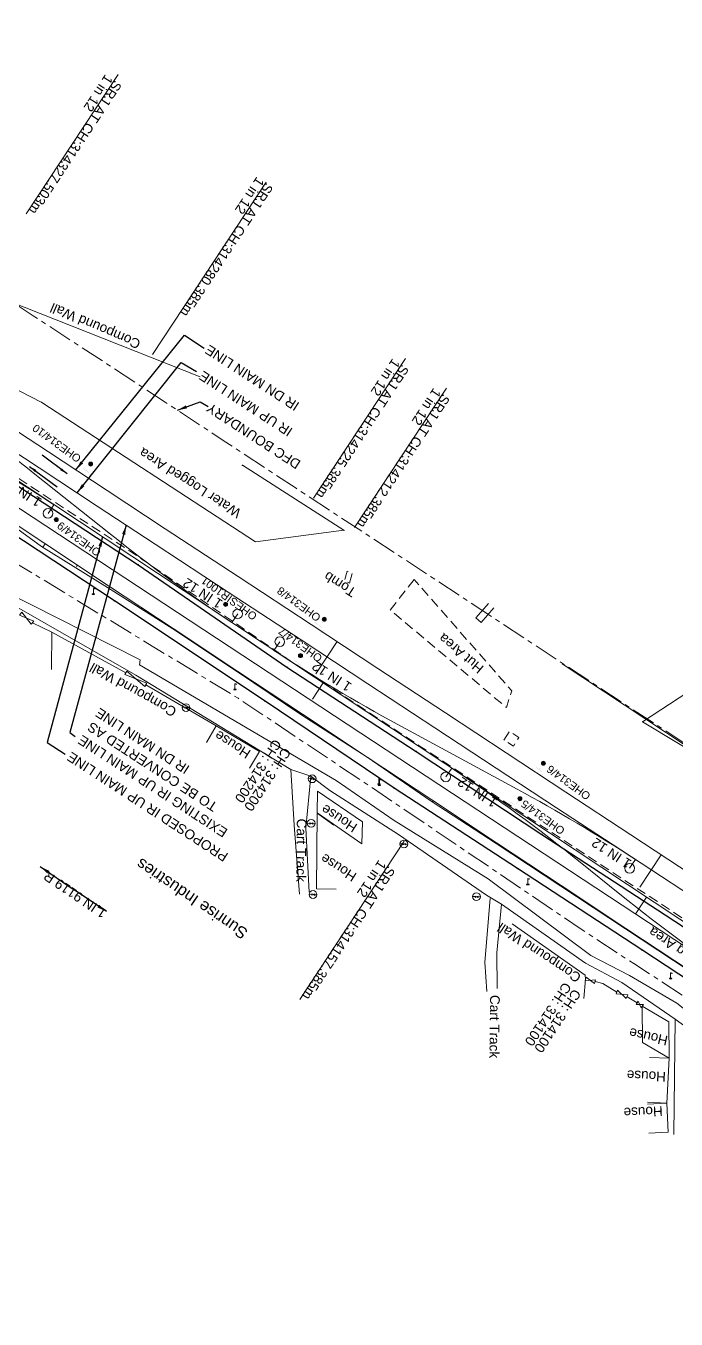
# Model space of a CAD drawing. Header units: metres. Extents: x 628572 to 650094, y 3375792 to 3391117.
# Drawn here: x 633263.8 to 633431.5, y 3388011.8 to 3388345.2 of the extents above; entities that cross this region are included whole.
import ezdxf
from ezdxf.enums import TextEntityAlignment as Align

# ---------------------------------------------------------------- set-up
doc = ezdxf.new("R2010")
doc.units = ezdxf.units.M
doc.header["$MEASUREMENT"] = 0
doc.linetypes.add('CENTER', pattern=[2, 1.25, -0.25, 0.25, -0.25])
doc.linetypes.add('DASHED', pattern=[0.75, 0.5, -0.25])
for name, color, linetype, lineweight in [('Cart Track', 34, 'Continuous', 0), ('Compound Wall', 251, 'Continuous', 0), ('DFCC BOUNDARY', 6, 'CENTER', 0), ('Electric Pole', 251, 'Continuous', 0), ('Existing Chainage', 7, 'Continuous', 0), ('Existing IR Track', 143, 'Continuous', 0), ('Existing Railway Boundary', 7, 'CENTER', 0), ('flow direction', 7, 'Continuous', 0), ('Gate', 251, 'Continuous', 0), ('Hut', 251, 'Continuous', 0), ('Lamp_Post', 7, 'Continuous', 0), ('OHE MAST', 8, 'Continuous', 0), ('Parking Area', 251, 'Continuous', 30), ('PROPOSED DFCC TOE LINE', 239, 'Continuous', 0), ('PROPOSED DFCC TOE SLOPES', 239, 'Continuous', 0), ('PROPOSED FORMATION LINE - PLAN', 187, 'Continuous', 0), ('Residential Building Pucca', 251, 'Continuous', 0), ('Residential Building Semipucca', 251, 'Continuous', 0), ('Subroad Edge', 34, 'Continuous', 0), ('Text', 251, 'Continuous', 0), ('Trolley Stand', 251, 'Continuous', 0), ('Water Logged Area', 5, 'Continuous', 0)]:
    doc.layers.add(name, color=color, linetype=linetype, lineweight=lineweight)
for name, color, linetype in [('Cut & Conn', 190, 'Continuous'), ('cut conn grades up', 192, 'Continuous'), ('IR PROPOSALS', 190, 'Continuous')]:
    doc.layers.add(name, color=color, linetype=linetype)
doc.styles.get("Standard").update_dxf_attribs({"font": 'arial.ttf'})
doc.styles.add('Style-Arial', font='arial.ttf')
doc.styles.add('Text', font='arial.ttf', dxfattribs={"height": 2})
doc.dimstyles.new('ISO-25', dxfattribs={"dimtxt": 2.5, "dimasz": 2.5, "dimexe": 1.25, "dimexo": 0.625, "dimtad": 1, "dimtxsty": 'Standard', "dimcen": 2.5, "dimadec": 0, "dimazin": 0, "dimtfac": 1, "dimtmove": 0, "dimatfit": 3, "dimfxl": 1, "dimarcsym": 0})
doc.dimstyles.get("Standard").update_dxf_attribs({"dimtxt": 2.5, "dimasz": 2.5, "dimexe": 0.18, "dimexo": 0.0625, "dimgap": 0.09, "dimtad": 0, "dimtih": 1, "dimtoh": 1, "dimdec": 3, "dimzin": 0, "dimdsep": 46, "dimtxsty": 'Standard', "dimcen": 0.09, "dimadec": 0, "dimazin": 0, "dimtfac": 1, "dimtdec": 3, "dimtofl": 0, "dimtmove": 0, "dimatfit": 3, "dimfxl": 1, "dimtolj": 1, "dimtzin": 0, "dimarcsym": 0})

# ---------------------------------------------------------------- blocks, each defined once
blk = doc.blocks.new('GT')
at = {"layer": 'Gate'}
for p, q in [((-0.5, -0.5), (-0.5, 0.5)), ((-0.5, 0.5), (0.5, -0.5)), ((0.5, 0.5), (0.5, -0.5))]:
    blk.add_line(p, q, dxfattribs=at)
at = {"layer": 'Gate', "flags": 128}
blk.add_lwpolyline([(0.5, 0.5), (-0.5, -0.5)], dxfattribs=at)
blk = doc.blocks.new('EP')
blk.add_hatch(color=8).paths.add_polyline_path([(0.31, -0.24), (0.31, 0), (-0.31, -0.19), (-0.31, 0.07), (-0.93, -0.01), (-0.21, 0.16), (-0.21, -0.05), (0.43, 0.15), (0.41, -0.1), (0.94, -0.01)])
at = {"color": 8}
for p, q in [((-0.93, -0.01), (-0.21, 0.16)), ((-0.31, 0.07), (-0.93, -0.01)), ((-0.31, -0.19), (-0.31, 0.07)), ((0.31, 0), (-0.31, -0.19)), ((-0.21, 0.16), (-0.21, -0.05)), ((-0.21, -0.05), (0.43, 0.15)), ((0.31, -0.24), (0.31, 0)), ((0.43, 0.15), (0.41, -0.1)), ((0.94, -0.01), (0.31, -0.24)), ((0.41, -0.1), (0.94, -0.01))]:
    blk.add_line(p, q, dxfattribs=at)
blk.add_circle((0, 0), 1, dxfattribs=at)
blk = doc.blocks.new('LP')
at = {"flags": 128}
for points in [[(0, 0), (0, 1.5)], [(0.25, 1.35), (0.44, 1.35)]]:
    blk.add_lwpolyline(points, dxfattribs=at)
for centre, radius, start, end in [((0.07, 0.99), 0.519, 57.6425, 97.3165), ((0.34, 1.33), 0.094, 11.7012, 168.0476)]:
    blk.add_arc(centre, radius, start, end)
at = {"extrusion": (0, 0, -1)}
blk.add_ellipse((0, 0.01), major_axis=(0.308, 0), ratio=0.400495, dxfattribs=at)
blk.add_ellipse((0.35, 1.36), major_axis=(0.0017, 0.0438), ratio=0.461056, start_param=1.74022, end_param=4.575836)
blk = doc.blocks.new('OHE MAST')
h = blk.add_hatch(color=256)
edge = h.paths.add_edge_path()
edge.add_arc((0, 0), 0.514, 0, 360)
at = {"const_width": 0.01, "flags": 128}
for points in [[(1.5, 3.5), (1.5, 2), (-1.5, 2), (-1.5, 3.5)], [(0, 2), (0, 0)]]:
    blk.add_lwpolyline(points, dxfattribs=at)
blk.add_circle((0, 0), 0.514)

msp = doc.modelspace()

# ---------------------------------------------------------------- linework, layer by layer
at = {"layer": 'Cart Track', "flags": 128}
for points in [[(633334.3186, 3388121.3391), (633332.9461, 3388139.1403), (633332.1491, 3388153.4404)], [(633337.2879, 3388151.7247), (633335.988, 3388138.3018), (633336.8656, 3388121.8617)], [(633382.63, 3388096.2362), (633382.1551, 3388103.7853), (633383.4804, 3388120.1901)], [(633386.4462, 3388118.7076), (633385.2084, 3388106.2058), (633385.3081, 3388097.0238)], [(633430.8967, 3388059.3613), (633431.204, 3388089.0953)]]:
    msp.add_lwpolyline(points, dxfattribs=at)
at = {"layer": 'Compound Wall', "flags": 128}
for points in [[(633207.0042, 3388306.3643), (633250.9231, 3388277.5091), (633308.6986, 3388254.6407)], [(633289.5667, 3388178.3405), (633270.4822, 3388188.8672), (633265.5025, 3388191.2839)], [(633270.4822, 3388188.8672), (633270.3939, 3388179.2284)], [(633402.059, 3388180.6564), (633487.8539, 3388123.9382)], [(633312.8957, 3388164.7351), (633294.7292, 3388175.2767)], [(633408.0844, 3388099.4126), (633408.0286, 3388100.4186), (633389.1895, 3388113.6933)], [(633408.0844, 3388099.4126), (633407.6766, 3388094.3823)], [(633416.156, 3388096.0744), (633412.5173, 3388098.2619), (633410.5623, 3388098.7612)], [(633421.4186, 3388093.2607), (633418.7818, 3388094.882)]]:
    msp.add_lwpolyline(points, dxfattribs=at)
at = {"layer": 'Cut & Conn', "linetype": 'Continuous', "lineweight": 0, "flags": 128}
for points in [[(633337.6626, 3388171.5825), (633340.4234, 3388175.7511)], [(633421.0357, 3388116.3655), (633423.7966, 3388120.5341)]]:
    msp.add_lwpolyline(points, dxfattribs=at)
at = {"layer": 'DFCC BOUNDARY', "ltscale": 5, "flags": 128}
msp.add_lwpolyline([(634429.4889, 3387513.4105), (634426.1895, 3387508.3988), (634419.7931, 3387512.5211), (634404.4991, 3387522.3747), (634378.1359, 3387539.6578), (634351.712, 3387556.981), (634335.9664, 3387567.3032), (634320.2886, 3387577.5811), (634304.8024, 3387587.7611), (634289.3462, 3387597.9214), (634272.346, 3387609.0946), (634255.2778, 3387620.3125), (634239.2043, 3387630.8892), (634222.9323, 3387641.5963), (634207.0037, 3387652.0409), (634191.0838, 3387662.4797), (634175.1238, 3387673.0005), (634159.2052, 3387683.4942), (634142.3072, 3387694.5871), (634125.4714, 3387705.639), (634108.1406, 3387717.0123), (634090.8156, 3387728.3817), (634074.7588, 3387738.9565), (634058.5467, 3387749.6288), (634041.5346, 3387760.8181), (634024.4481, 3387772.0564), (634009.347, 3387782.0356), (633994.1171, 3387792.0999), (633978.7581, 3387802.1521), (633963.4261, 3387812.1867), (633948.4915, 3387821.9886), (633933.5729, 3387831.7799), (633915.6253, 3387843.5591), (633881.1974, 3387866.1587), (633864.6302, 3387877.0361), (633849.6344, 3387886.8809), (633834.5936, 3387896.7552), (633829.2074, 3387900.2982), (633839.0778, 3387915.3506), (633828.4043, 3387922.4271), (633812.2617, 3387933.1296), (633797.354, 3387942.9725), (633782.5264, 3387952.7625), (633765.3231, 3387964.1776), (633748.0988, 3387975.6067), (633732.5065, 3387985.9713), (633716.8561, 3387996.3745), (633699.5737, 3388007.8273), (633682.3675, 3388019.2296), (633666.2722, 3388029.8685), (633650.3556, 3388040.3891), (633634.8738, 3388050.6626), (633627.3024, 3388055.6866), (633627.2813, 3388055.7179), (633609.8973, 3388067.2236), (633602.2022, 3388055.5281), (633595.2427, 3388060.098), (633578.8436, 3388070.8663), (633564.5675, 3388080.2056), (633547.4844, 3388091.4779), (633530.0073, 3388102.9177), (633512.5564, 3388114.3403), (633498.9838, 3388123.2488), (633478.7149, 3388136.5747), (633475.9757, 3388132.3917), (633466.8512, 3388138.3907), (633450.5143, 3388149.1452), (633434.7232, 3388159.4875), (633418.1779, 3388170.3241), (633402.6228, 3388180.5383), (633386.7801, 3388190.9414), (633369.5535, 3388202.2641), (633352.3136, 3388213.5955), (633333.4781, 3388225.9568), (633314.6789, 3388238.2943), (633299.7464, 3388248.1103), (633284.7932, 3388257.9399), (633265.7087, 3388270.4181), (633246.5851, 3388282.9206), (633234.3751, 3388290.9157), (633222.1433, 3388298.9251), (633203.8791, 3388310.9031), (633185.6706, 3388322.8445), (633169.1062, 3388333.7518), (633152.7043, 3388344.5522), (633136.6526, 3388355.3307), (633120.6995, 3388366.0431), (633093.1881, 3388384.8291), (633088.3444, 3388388.1366), (633069.1887, 3388401.33), (633056.4484, 3388410.1094), (633046.7317, 3388416.8512), (633039.4302, 3388421.8772), (633030.212, 3388428.258), (633012.2457, 3388440.688), (632996.9051, 3388451.2537), (632992.1416, 3388454.565), (632977.2134, 3388464.8591), (632959.2754, 3388477.1351), (632957.0223, 3388478.7144), (632938.3558, 3388491.398), (632925.836, 3388499.7971), (632902.7424, 3388515.0273), (632890.8353, 3388522.8009), (632885.7488, 3388525.9863), (632868.7141, 3388537.1993), (632847.8113, 3388559.867)], dxfattribs=at)
at = {"layer": 'Existing Chainage', "color": 7, "linetype": 'Continuous', "lineweight": 13, "flags": 128}
for points in [[(633338.5211, 3388178.07), (633344.0138, 3388186.4264)], [(633422.0555, 3388123.1143), (633427.5561, 3388131.4656)]]:
    msp.add_lwpolyline(points, dxfattribs=at)
at = {"layer": 'Existing IR Track', "color": 88, "linetype": 'DASHED', "ltscale": 5, "flags": 128}
msp.add_lwpolyline([(633655.2558, 3387968.8454), (633651.3204, 3387971.3978), (633618.9693, 3387992.5343), (633588.2438, 3388012.7388), (633555.5721, 3388034.1031), (633524.2034, 3388054.4683), (633489.5286, 3388078.1213), (633461.7389, 3388095.8322), (633429.7692, 3388117.3358), (633397.98, 3388138.1201), (633365.2232, 3388159.5832), (633331.9342, 3388181.5017), (633305.6101, 3388199.5599), (633293.819, 3388207.6162), (633281.4239, 3388215.7519), (633264.447, 3388226.8212), (633226.0824, 3388251.9169), (633201.4886, 3388268.1225), (633165.1673, 3388291.9881), (633131.8644, 3388313.7708), (633100.0164, 3388334.8736), (633069.8468, 3388355.0655), (633066.6826, 3388357.1272), (633052.312, 3388366.5682), (633049.0719, 3388368.7399), (633046.1212, 3388370.658), (633034.399, 3388378.4057), (633025.0907, 3388384.5662), (633008.4566, 3388395.4793), (632989.5886, 3388407.849), (632964.854, 3388424.1264), (632944.356, 3388437.5642), (632916.4413, 3388455.8732), (632896.2201, 3388469.1828), (632879.7564, 3388480.0129), (632866.3179, 3388488.8026), (632862.5514, 3388491.262), (632858.682, 3388493.7589), (632841.7019, 3388504.9599)], dxfattribs=at)
at = {"layer": 'Existing IR Track', "flags": 128}
for points in [[(633435.599, 3388126.1681), (633419.749, 3388136.6076), (633403.0006, 3388147.6388), (633387.6524, 3388157.7349), (633371.9809, 3388168.0437), (633354.5789, 3388179.482), (633337.3728, 3388190.7916), (633318.5254, 3388203.1652), (633299.7184, 3388215.5124), (633284.7778, 3388225.3389), (633269.6304, 3388235.3013), (633250.8001, 3388247.6018)], [(633606.8888, 3388008.157), (633591.0452, 3388018.5872), (633591.041, 3388018.5932), (633574.9339, 3388029.1698), (633558.5614, 3388039.9207), (633544.2506, 3388049.2826), (633527.1635, 3388060.5576), (633509.7436, 3388071.9599), (633492.2733, 3388083.3953), (633478.6812, 3388092.3166), (633449.2718, 3388111.6519), (633432.9504, 3388122.3962), (633417.1907, 3388132.7179), (633400.6292, 3388143.5651), (633385.0584, 3388153.7896), (633369.2156, 3388164.1927), (633351.9773, 3388175.5232), (633334.7374, 3388186.8546), (633315.9206, 3388199.2036), (633297.1214, 3388211.5411), (633282.1688, 3388221.3703), (633267.2484, 3388231.1783), (633248.1968, 3388243.635)]]:
    msp.add_lwpolyline(points, dxfattribs=at)
at = {"layer": 'Existing Railway Boundary', "ltscale": 5, "flags": 128}
msp.add_lwpolyline([(631983.38, 3389039.032), (631997.7807, 3389029.4226), (631998.0481, 3389028.4172), (632017.689, 3389013.381), (632054.7643, 3388986.9088), (632106.6339, 3388955.856), (632154.9467, 3388925.0992), (632230.8669, 3388875.9972), (632261.2753, 3388857.0709), (632290.5359, 3388840.2738), (632385.6616, 3388776.6365), (632400.5735, 3388766.5357), (632397.5375, 3388762.1235), (632395.5364, 3388759.1088), (632389.2973, 3388750.367), (632386.7075, 3388746.9674), (632380.0799, 3388739.4039), (632361.8258, 3388715.063), (632365.1364, 3388712.5802), (632373.8273, 3388706.8724), (632388.4278, 3388697.2834), (632403.5607, 3388687.3436), (632418.7904, 3388677.3402), (632434.5002, 3388667.0345), (632450.2517, 3388656.7014), (632466.7864, 3388645.8571), (632483.3195, 3388635.0137), (632501.7611, 3388622.9148), (632520.2525, 3388610.7831), (632536.8197, 3388599.9238), (632553.3588, 3388589.0829), (632565.8495, 3388580.885), (632578.4671, 3388572.604), (632596.9196, 3388560.5289), (632615.4939, 3388548.3741), (632635.6038, 3388535.295), (632652.8405, 3388523.9973), (632669.9946, 3388512.743), (632686.4084, 3388501.9869), (632696.8068, 3388495.1588), (632732.8678, 3388550.0585), (632815.552, 3388494.313), (632865.8266, 3388462.6693), (632954.7858, 3388408.1832), (633025.1519, 3388369.9037), (633056.7277, 3388353.8904), (633065.1399, 3388349.0145), (633088.5914, 3388328.9973), (633152.5885, 3388273.22), (633202.5468, 3388242.3953), (633264.4413, 3388204.6969), (633318.529, 3388171.7998), (633353.1394, 3388148.7029), (633406.9301, 3388112.3266), (633420.502, 3388103.4378), (633436.8123, 3388092.7008), (633466.2362, 3388073.356), (633479.8402, 3388064.4269), (633497.3225, 3388052.9837), (633514.7073, 3388041.6043), (633531.7969, 3388030.3277), (633546.129, 3388020.9518), (633562.4852, 3388010.2117), (633576.5949, 3388000.9466), (633594.4174, 3387989.2137), (633606.8568, 3387981.0241), (633607.7091, 3387982.3188), (633610.8424, 3387980.256), (633626.8506, 3387969.7582), (633642.9494, 3387959.201), (633660.1619, 3387947.8844), (633677.4438, 3387936.5221), (633693.0899, 3387926.2037), (633708.7685, 3387915.8637), (633726.0343, 3387904.4973), (633743.3468, 3387893.1002), (633758.2779, 3387883.3197), (633773.1647, 3387873.5681), (633789.2894, 3387862.9617), (633805.4356, 3387852.3412), (633820.4764, 3387842.4668), (633835.4704, 3387832.6232), (633852.0416, 3387821.7432), (633886.4734, 3387799.1411), (633904.4207, 3387787.3621), (633919.3393, 3387777.5707), (633934.3023, 3387767.7502), (633949.6629, 3387757.6969), (633964.9235, 3387747.7091), (633980.0551, 3387737.7098), (633995.2041, 3387727.6988), (634012.3387, 3387716.4289), (634029.3333, 3387705.2512), (634045.5362, 3387694.5849), (634061.6293, 3387683.9862), (634078.9907, 3387672.5929), (634096.3149, 3387661.224), (634113.1506, 3387650.1721), (634130.0059, 3387639.1072), (634145.8823, 3387628.6414), (634161.8963, 3387618.085), (634177.8703, 3387607.6107), (634193.7633, 3387597.1895), (634209.9993, 3387586.506), (634226.097, 3387575.9134), (634243.1652, 3387564.6955), (634260.1615, 3387553.5249), (634275.6177, 3387543.3646), (634291.1318, 3387533.1662), (634296.8083, 3387529.4449), (634291.9143, 3387522.0113), (634301.9583, 3387515.4268), (634317.7028, 3387505.1053), (634344.1271, 3387487.7818), (634370.6963, 3387470.3636), (634386.1901, 3387460.3813), (634401.9429, 3387450.229), (634426.4972, 3387434.0857), (634451.3792, 3387417.727), (634475.9114, 3387401.5928), (634500.3759, 3387385.5031), (634523.6732, 3387370.1555), (634547.0997, 3387354.7227), (634564.8006, 3387343.068), (634582.571, 3387331.3674), (634601.3879, 3387318.9723), (634620.2858, 3387306.5238), (634639.3106, 3387294.0156), (634658.1243, 3387281.6461), (634679.4814, 3387267.2836), (634702.026, 3387254.0413), (634712.9167, 3387246.4104), (634726.0042, 3387238.4627), (634737.8854, 3387230.0656), (634750.9438, 3387221.7267), (634764.9008, 3387212.4131), (634775.612, 3387204.6159), (634789.3703, 3387195.959), (634801.4607, 3387188.869), (634814.7172, 3387180.8194), (634815.4987, 3387180.2694), (634827.9598, 3387171.3498), (634840.5994, 3387164.128), (634854.2176, 3387155.5292), (634871.8787, 3387143.9515), (634877.6173, 3387139.7695), (634887.5373, 3387132.4757), (634902.4262, 3387121.5277), (634921.3448, 3387107.4791), (634940.6674, 3387093.1306), (634962.2421, 3387077.0753), (634984.1126, 3387060.8), (635000.5185, 3387048.6195), (635017.0238, 3387036.3652), (635035.7455, 3387022.426), (635054.4369, 3387008.5092), (635082.1937, 3386987.9155), (635109.8573, 3386967.3911), (635134.2436, 3386949.2611), (635158.5309, 3386931.2047), (635180.7563, 3386914.7058), (635202.7867, 3386898.3516), (635206.1213, 3386895.8016), (635211.1242, 3386892.0437), (635230.1367, 3386877.9281), (635249.207, 3386863.7701), (635270.9723, 3386847.61), (635292.819, 3386831.3895), (635313.1117, 3386816.3456), (635333.3618, 3386801.3334), (635352.372, 3386787.2182), (635371.5331, 3386772.9909), (635390.4616, 3386758.9197), (635409.8226, 3386744.527), (635427.2062, 3386731.6093), (635445.0434, 3386718.3546), (635461.6171, 3386706.0794), (635478.4695, 3386693.5976), (635493.4196, 3386682.4884), (635508.6023, 3386671.2062), (635518.0063, 3386664.2196), (635527.5618, 3386657.1206), (635543.461, 3386645.2907), (635559.7145, 3386633.1978), (635591.676, 3386610.2688), (635606.0755, 3386599.5015), (635620.6466, 3386588.6057), (635636.5434, 3386576.7606), (635652.3995, 3386564.9458), (635668.2493, 3386553.1365), (635683.9787, 3386541.4169), (635700.2614, 3386528.9886), (635716.7419, 3386516.4094), (635732.9183, 3386504.3569), (635749.0007, 3386492.3748), (635764.9276, 3386480.5277), (635780.91, 3386468.6394), (635796.8963, 3386456.7694), (635812.8908, 3386444.8934), (635829.3631, 3386432.6938), (635845.7912, 3386420.527), (635861.6814, 3386408.7334), (635877.6317, 3386396.8953), (635893.2055, 3386385.3425), (635908.8769, 3386373.7174), (635925.058, 3386361.6972), (635941.2668, 3386349.6564), (635956.6865, 3386338.1889), (635972.0823, 3386326.7391), (635987.7899, 3386315.0493), (636003.5308, 3386303.3347), (636019.0977, 3386291.765), (636034.6476, 3386280.2079), (636050.7681, 3386268.2256), (636066.8961, 3386256.2378), (636083.1084, 3386244.1987), (636099.3561, 3386232.1333), (636114.134, 3386221.1471), (636147.8198, 3386196.1265), (636166.7058, 3386182.1085), (636182.4635, 3386170.4111), (636198.2037, 3386158.7268), (636214.3364, 3386146.7471), (636230.3919, 3386134.8247), (636230.9614, 3386134.4025), (636228.154, 3386130.995), (636300.9317, 3386076.4069), (636382.1931, 3386014.4435), (636463.0816, 3385952.0584), (636544.2755, 3385889.3268), (636568.8921, 3385871.1182), (636613.4471, 3385839.7025), (636628.0709, 3385853.6506), (636650.5128, 3385835.4717), (636693.9069, 3385800.1065), (636686.7095, 3385790.4003), (636696.0629, 3385782.3378), (636710.473, 3385769.9165), (636766.0138, 3385726.4206), (636849.4668, 3385668.9836), (636931.64, 3385608.8479), (637013.8419, 3385548.1951), (637096.6082, 3385488.6336), (637121.9489, 3385470.2058), (637176.9181, 3385426.1737), (637258.1753, 3385363.4078), (637340.1494, 3385301.7514), (637422.2947, 3385241.0852), (637447.0788, 3385223.2045), (637528.2227, 3385160.8768), (637610.9552, 3385100.7612), (637694.8717, 3385041.953), (637753.3499, 3385002.2846), (637771.5944, 3384989.982), (637771.5944, 3384979.4924), (637852.0915, 3384922.0343), (637935.0162, 3384862.0714), (637993.4351, 3384821.4573), (638019.0158, 3384803.2052), (638102.4107, 3384745.0584), (638178.9785, 3384688.3398), (638237.6603, 3384636.8079), (638344.701, 3384557.2221), (638427.4112, 3384496.8586), (638508.4228, 3384435.5926), (638565.3238, 3384391.9743), (638589.782, 3384373.2765), (638631.8324, 3384337.8543), (638619.2503, 3384320.7689), (638700.6253, 3384258.2275), (638758.2306, 3384210.1286), (638748.4263, 3384194.4881), (638832.9819, 3384135.241), (638898.2751, 3384089.8354), (638910.685, 3384104.7359), (638994.0238, 3384045.8483), (639077.2216, 3383986.384), (639102.1383, 3383968.0886), (639159.8745, 3383926.5901), (639184.8741, 3383908.5552), (639242.6613, 3383867.4991), (639268.1519, 3383849.1332), (639327.9549, 3383811.5106), (639354.2186, 3383795.0507), (639414.5653, 3383756.9689), (639440.0428, 3383739.3736), (639498.3493, 3383699.1058), (639523.8465, 3383681.6785), (639574.9736, 3383646.7331), (639583.1624, 3383652.0276), (639689.1575, 3383571.5368), (639770.3529, 3383510.1038), (639826.8338, 3383467.0843), (639851.6063, 3383448.3401), (639907.8381, 3383405.1303), (639928.7552, 3383389.2727), (639932.4136, 3383385.8226), (639987.4639, 3383341.8457), (640012.7135, 3383323.0928), (640093.1273, 3383262.0565), (640171.8725, 3383196.1592), (640228.3322, 3383153.381), (640311.5957, 3383095.2106), (640394.8641, 3383036.2274), (640477.4145, 3382977.0386), (640559.1827, 3382915.4685), (640665.4567, 3382835.3045), (640720.6935, 3382789.5682), (640744.1896, 3382769.9043), (640801.5333, 3382727.7921), (640884.497, 3382668.355), (640967.4181, 3382609.4811), (641049.3321, 3382547.9775), (641130.842, 3382487.0083), (641212.6929, 3382426.3203), (641295.2397, 3382366.2732), (641377.1032, 3382305.6407), (641458.6913, 3382244.4694), (641539.788, 3382182.3426), (641622.1383, 3382122.0097), (641702.364, 3382062.6427), (641784.5528, 3382001.6936), (641867.0132, 3381941.5198), (641973.939, 3381862.1361), (642047.1447, 3381806.5386), (642111.3474, 3381756.247), (642135.5451, 3381737.1522), (642191.6481, 3381692.8805), (642216.3665, 3381674.0919), (642297.8377, 3381612.4104), (642380.4062, 3381552.4772), (642463.3246, 3381492.4122), (642545.7114, 3381431.7783), (642627.5896, 3381371.9523), (642710.042, 3381311.7191), (642794.2249, 3381254.3826), (642875.8129, 3381193.2771), (642956.3456, 3381130.3141), (643036.4583, 3381067.3443), (643117.185, 3381004.8095), (643172.4593, 3380960.8682), (643197.158, 3380942.1115), (643255.3116, 3380901.5691), (643282.0179, 3380885.9855), (643340.0019, 3380844.3971), (643414.9945, 3380785.1482), (643451.8986, 3380756.7808), (643532.8037, 3380694.4612), (643535.2972, 3380692.6635), (643551.2784, 3380680.8194), (643567.3357, 3380668.919), (643583.0638, 3380657.2952), (643598.7082, 3380645.7333), (643614.3081, 3380634.1892), (643630.1523, 3380622.4653), (643650.0814, 3380608.0318), (643669.585, 3380593.9065), (643682.7179, 3380584.1884), (643695.5222, 3380574.7117), (643709.3225, 3380564.4893), (643722.9637, 3380554.3847), (643737.887, 3380543.3483), (643752.8235, 3380532.3022), (643768.2592, 3380520.8389), (643783.7331, 3380509.3472), (643799.7855, 3380497.4973), (643815.9413, 3380485.5714), (643832.7782, 3380473.1288), (643849.7289, 3380460.6021), (643866.059, 3380448.5159), (643882.3496, 3380436.4589), (643898.3816, 3380424.7148), (643914.2305, 3380413.1048), (643929.3278, 3380401.9147), (643944.4267, 3380390.7231), (643959.7518, 3380379.1349), (643975.3902, 3380367.3097), (643987.907, 3380358.1055), (644000.1603, 3380349.0958), (644017.4569, 3380336.3184), (644034.4669, 3380323.7528), (644046.4455, 3380314.9727), (644249.4258, 3380165.3983), (644621.007, 3379887.6965), (644676.9944, 3379845.4482), (644702.8645, 3379825.9912), (644738.6024, 3379799.4801), (644742.2817, 3379796.7418), (644771.2557, 3379773.8192), (644804.6479, 3379750.2058), (644834.554, 3379728.6172), (644848.5372, 3379718.5093), (644863.2911, 3379707.9396), (644878.1999, 3379697.2589), (644893.8111, 3379686.127), (644909.381, 3379675.0245), (644918.4816, 3379668.5863), (644935.1691, 3379656.7791), (644907.7997, 3379620.3367), (644936.8456, 3379598.666), (644961.4527, 3379618.4234), (645145.9779, 3379481.4776), (645154.4712, 3379493.1591), (645276.7247, 3379402.534), (645270.2115, 3379393.7381), (645468.3754, 3379252.8811), (645478.6859, 3379267.1096), (645498.5589, 3379252.3702), (645510.5872, 3379243.9988), (645510.5872, 3379243.9988), (645531.3517, 3379228.922), (645544.8911, 3379218.91), (645549.0311, 3379215.8257)], dxfattribs=at)
at = {"layer": 'Hut', "color": 88, "linetype": 'DASHED', "ltscale": 5, "flags": 128}
for points in [[(633347.25, 3388201.5172), (633347.9214, 3388204.0701), (633346.6264, 3388204.5503), (633345.9541, 3388201.9938), (633347.25, 3388201.5172)], [(633363.8991, 3388202.4339), (633357.754, 3388194.5657), (633387.6954, 3388169.4145), (633389.051, 3388173.7653), (633363.8991, 3388202.4339)]]:
    msp.add_lwpolyline(points, close=True, dxfattribs=at)
at = {"layer": 'IR PROPOSALS', "linetype": 'Continuous', "lineweight": 0}
for p, q in [((633271.0394, 3388221.7034), (633269.5095, 3388219.4629)), ((633316.8951, 3388191.3336), (633318.425, 3388193.5741)), ((633327.7334, 3388184.1556), (633329.2633, 3388186.396)), ((633373.589, 3388153.786), (633372.0591, 3388151.5455)), ((633420.9906, 3388130.2292), (633419.4607, 3388127.9887))]:
    msp.add_line(p, q, dxfattribs=at)
at = {"layer": 'IR PROPOSALS', "linetype": 'Continuous', "lineweight": 0, "flags": 128}
for points in [[(633005.3366, 3388390.6501), (633017.9238, 3388382.2456, 0.00993225), (633037.4473, 3388369.7631, -0.01048092), (633058.0346, 3388356.5686), (633177.8795, 3388276.1671), (633464.7937, 3388087.4008), (633591.8294, 3388003.2666), (633707.3008, 3387929.2386), (633752.2019, 3387899.7159), (633755.1075, 3387899.6122)], [(633271.0355, 3388221.6977, 0.02339247), (633235.5146, 3388242.7197), (633218.7044, 3388251.6344, -0.02583303), (633179.596, 3388275.0378)], [(633669.8611, 3387959.5362), (633666.7043, 3387961.5603), (633663.5474, 3387963.5843), (633620.9386, 3387990.9005), (633617.7816, 3387992.9245), (633614.6249, 3387994.9488), (633611.4686, 3387996.9736), (633608.3128, 3387998.9993), (633605.1578, 3388001.0262), (633602.0037, 3388003.0546), (633598.8508, 3388005.0848), (633595.6992, 3388007.117, -0.00221894), (633558.5182, 3388031.3456), (633555.3862, 3388033.408), (633552.2556, 3388035.4725), (633549.1262, 3388037.5386), (633545.9977, 3388039.6063), (633542.87, 3388041.6751), (633539.7429, 3388043.7448), (633536.6162, 3388045.8151), (633533.4897, 3388047.8857), (633203.4778, 3388266.4486)], [(633234.8186, 3388252.3813, -0.02195036), (633266.1423, 3388229.5975), (633285.5716, 3388214.1173, 0.02195027), (633316.8951, 3388191.3336)], [(633420.9906, 3388130.2292, 0.02014737), (633390.4349, 3388148.4082), (633359.6895, 3388165.0613, -0.0210955), (633327.7334, 3388184.1556)], [(633450.0993, 3388097.0685, -0.02327371), (633416.9532, 3388121.3123), (633406.7347, 3388129.5426, 0.02327344), (633373.589, 3388153.786)]]:
    msp.add_lwpolyline(points, format="xyb", dxfattribs=at)
at = {"layer": 'IR PROPOSALS', "lineweight": 13, "flags": 128}
for points in [[(633263.8945, 3388296.6702), (633287.6078, 3388332.6427)], [(633296.469, 3388260.4503), (633325.7333, 3388304.8584)], [(633337.9404, 3388223.4057), (633361.6537, 3388259.3782)], [(633348.511, 3388215.8197), (633372.2243, 3388251.7923)], [(633334.3867, 3388094.1428), (633361.3226, 3388135.0116)]]:
    msp.add_lwpolyline(points, dxfattribs=at)
at = {"layer": 'IR PROPOSALS', "linetype": 'Continuous', "lineweight": 0}
for centre in [(633269.5095, 3388219.4629), (633318.425, 3388193.5741), (633329.2633, 3388186.396), (633372.0591, 3388151.5455), (633419.4607, 3388127.9887)]:
    msp.add_circle(centre, 1.2487, dxfattribs=at)
at = {"layer": 'Parking Area', "flags": 128}
for points in [[(633286.6803, 3388196.9569), (633215.8986, 3388243.5337), (633195.1146, 3388257.1462), (633173.4676, 3388271.5368), (633095.1274, 3388323.1055), (633101.3341, 3388332.0491), (633164.143, 3388290.6555), (633180.2683, 3388280.0863), (633200.2753, 3388266.9098), (633225.2371, 3388250.423), (633292.7737, 3388206.196)], [(633292.7737, 3388206.196), (633331.0949, 3388179.8625), (633364.3908, 3388158.1108), (633396.8318, 3388136.7242), (633428.5828, 3388116.0236), (633488.6072, 3388076.6821), (633516.1604, 3388056.8332), (633511.4135, 3388044.0298), (633510.1758, 3388039.127), (633505.5691, 3388041.0757)], [(633505.5671, 3388041.0707), (633504.856, 3388047.2828), (633500.2437, 3388052.4574), (633492.5439, 3388060.6405), (633482.4369, 3388067.688), (633454.2176, 3388086.204), (633422.5735, 3388106.9845), (633390.5145, 3388127.9541), (633358.7155, 3388148.6416), (633325.4576, 3388171.0413), (633286.6803, 3388196.9569)]]:
    msp.add_lwpolyline(points, dxfattribs=at)
at = {"layer": 'Parking Area'}
for p in [(633292.7737, 3388206.196), (633286.6803, 3388196.957), (633331.0949, 3388179.863), (633325.4576, 3388171.041), (633364.3908, 3388158.111), (633358.7155, 3388148.642), (633396.8318, 3388136.724), (633390.5145, 3388127.954), (633422.5735, 3388106.984)]:
    msp.add_point(p, dxfattribs=at)
at = {"layer": 'PROPOSED DFCC TOE LINE', "lineweight": 0, "flags": 128}
msp.add_lwpolyline([(633509.848, 3388051.4007), (633501.6438, 3388056.9419), (633485.0815, 3388068.1548), (633468.4514, 3388079.2655), (633451.7943, 3388090.3353), (633435.0908, 3388101.3351), (633418.3986, 3388112.352), (633401.6939, 3388123.35), (633385.0246, 3388134.4015), (633368.2568, 3388145.3042), (633351.7624, 3388156.6197), (633334.944, 3388167.4461), (633318.3842, 3388178.6628), (633301.7071, 3388189.7025), (633284.8012, 3388200.3967), (633267.8084, 3388210.9597), (633251.5902, 3388222.6922)], dxfattribs=at)
at = {"layer": 'PROPOSED DFCC TOE SLOPES', "flags": 128}
for points in [[(633268.7633, 3388211.6327), (633268.1691, 3388210.7355)], [(633277.1006, 3388206.111), (633276.8831, 3388205.7825)], [(633285.4379, 3388200.5893), (633285.1601, 3388200.1697)], [(633293.7752, 3388195.0676), (633293.6941, 3388194.9451)], [(633302.1125, 3388189.5459), (633302.0611, 3388189.4682)], [(633310.4499, 3388184.0241), (633310.4248, 3388183.9862)], [(633318.7872, 3388178.5024), (633318.7357, 3388178.4248)], [(633327.1245, 3388172.9807), (633327.0701, 3388172.8986)], [(633335.1079, 3388167.6935), (633334.944, 3388167.4461)], [(633351.7825, 3388156.6501), (633351.7624, 3388156.6197)], [(633351.7825, 3388156.6501), (633351.7624, 3388156.6197)], [(633352.1364, 3388156.4156), (633352.1125, 3388156.3795)], [(633352.1364, 3388156.4156), (633352.1125, 3388156.3795)], [(633360.4167, 3388150.8079), (633360.3597, 3388150.7218)], [(633360.4167, 3388150.8079), (633360.3597, 3388150.7218)], [(633368.8111, 3388145.3722), (633368.6128, 3388145.0728)], [(633368.8111, 3388145.3722), (633368.6128, 3388145.0728)], [(633377.0725, 3388139.736), (633376.9967, 3388139.6215)], [(633377.0725, 3388139.736), (633376.9967, 3388139.6215)], [(633385.4857, 3388134.3288), (633385.3785, 3388134.1669)], [(633385.4857, 3388134.3288), (633385.3785, 3388134.1669)], [(633393.7681, 3388128.7242), (633393.7131, 3388128.6412)], [(633393.7681, 3388128.7242), (633393.7131, 3388128.6412)], [(633402.1603, 3388123.2854), (633402.0485, 3388123.1166)], [(633402.1603, 3388123.2854), (633402.0485, 3388123.1166)], [(633410.4492, 3388117.6906), (633410.4008, 3388117.6176)], [(633410.4492, 3388117.6906), (633410.4008, 3388117.6176)], [(633418.8349, 3388112.242), (633418.7529, 3388112.1181)], [(633418.8349, 3388112.242), (633418.7529, 3388112.1181)], [(633427.1356, 3388106.665), (633427.099, 3388106.6097)], [(633427.1356, 3388106.665), (633427.099, 3388106.6097)]]:
    msp.add_lwpolyline(points, dxfattribs=at)
at = {"layer": 'PROPOSED FORMATION LINE - PLAN', "lineweight": 0, "flags": 128}
msp.add_lwpolyline([(633510.1091, 3388051.7923), (633501.8541, 3388057.2594), (633485.1795, 3388068.3028), (633468.5049, 3388079.3462), (633451.8303, 3388090.3896), (633435.1556, 3388101.433), (633418.481, 3388112.4764), (633401.8064, 3388123.5198), (633385.1317, 3388134.5632), (633368.4571, 3388145.6067), (633351.7825, 3388156.6501), (633335.1079, 3388167.6935), (633318.4332, 3388178.7369), (633301.7586, 3388189.7803), (633285.084, 3388200.8237), (633268.4093, 3388211.8671), (633251.7347, 3388222.9105)], dxfattribs=at)
at = {"layer": 'Residential Building Pucca', "flags": 128}
for points in [[(633310.3325, 3388160.441), (633312.8887, 3388164.7381), (633324.0268, 3388158.1125), (633321.4706, 3388153.8154)], [(633343.7536, 3388122.6302), (633338.7537, 3388122.6664), (633338.8955, 3388142.2234), (633343.2253, 3388139.1225)], [(633424.6159, 3388079.2259), (633429.6105, 3388078.9935), (633429.0729, 3388067.4396), (633424.0783, 3388067.672)], [(633424.0782, 3388067.2079), (633429.0729, 3388067.4396), (633429.4218, 3388059.9165), (633424.4272, 3388059.6849)]]:
    msp.add_lwpolyline(points, dxfattribs=at)
for points in [[(633338.8925, 3388142.2404), (633338.9843, 3388147.8794), (633350.5472, 3388139.9928), (633350.455, 3388134.3286), (633338.8925, 3388142.2404)], [(633422.7344, 3388092.4195), (633429.5539, 3388088.3985), (633429.6105, 3388078.9945), (633422.7499, 3388083.0397), (633422.7344, 3388092.4195)]]:
    msp.add_lwpolyline(points, close=True, dxfattribs=at)
at = {"layer": 'Residential Building Semipucca', "flags": 128}
msp.add_lwpolyline([(633384.4493, 3388195.0846), (633381.1605, 3388191.3184), (633379.7987, 3388192.5076), (633383.0875, 3388196.2738)], dxfattribs=at)
at = {"layer": 'Subroad Edge', "flags": 128}
for points in [[(633434.5572, 3388090.8958), (633431.6536, 3388093.2082), (633419.4226, 3388100.3139), (633409.4253, 3388105.4984), (633382.9501, 3388125.2631), (633358.7273, 3388140.2806), (633343.8377, 3388150.6537), (633293.05, 3388180.455), (633293.2532, 3388181.7089), (633257.9077, 3388199.583), (633210.0936, 3388230.3191), (633190.9847, 3388244.5335), (633163.3219, 3388261.4615), (633129.0815, 3388283.1311), (633114.493, 3388290.3781), (633108.6784, 3388294.9015), (633092.9266, 3388311.5487), (633078.8045, 3388323.8117), (633068.0239, 3388329.2055), (633061.9508, 3388328.446), (633053.2032, 3388334.3066), (633053.2223, 3388335.6696), (633056.1147, 3388340.6114), (633056.9208, 3388342.3043)], [(633434.9356, 3388086.4207), (633431.204, 3388089.0953), (633417.4253, 3388098.5462), (633408.06, 3388103.5186), (633386.4332, 3388118.7086), (633382.5955, 3388121.0152), (633359.8637, 3388136.6924), (633342.1744, 3388147.996), (633337.2879, 3388151.7247), (633332.1491, 3388153.4404), (633292.1506, 3388177.7381), (633257.1585, 3388197.8041)]]:
    msp.add_lwpolyline(points, dxfattribs=at)
at = {"layer": 'Trolley Stand', "color": 88, "linetype": 'DASHED', "ltscale": 5, "flags": 128}
msp.add_lwpolyline([(633387.0592, 3388161.047), (633388.4485, 3388163.33), (633390.8833, 3388161.739), (633389.4929, 3388159.4542), (633387.0592, 3388161.047)], close=True, dxfattribs=at)
at = {"layer": 'Water Logged Area', "flags": 128}
for points in [[(633251.0001, 3388277.4541), (633244.7708, 3388259.8966), (633267.9039, 3388248.0669)], [(633267.9039, 3388248.0669), (633323.0145, 3388212.1797), (633345.7899, 3388215.1164)], [(633345.7899, 3388215.1164), (633319.6243, 3388231.8932)], [(633422.7999, 3388165.7565), (633455.6369, 3388187.1888), (633479.9074, 3388211.1623), (633535.899, 3388215.6613), (633488.6292, 3388126.0881), (633422.7999, 3388165.7565)]]:
    msp.add_lwpolyline(points, dxfattribs=at)
at = {"layer": 'Water Logged Area'}
for p in [(633267.9039, 3388248.067), (633319.6243, 3388231.893), (633345.7899, 3388215.116), (633422.7999, 3388165.756)]:
    msp.add_point(p, dxfattribs=at)

# ---------------------------------------------------------------- block references
at = {"layer": 'Electric Pole'}
for p in [(633305.0954, 3388169.4112), (633337.6138, 3388151.0586), (633337.3502, 3388139.5786), (633361.2484, 3388134.2572), (633337.8335, 3388121.2206), (633379.9665, 3388120.6766)]:
    msp.add_blockref('EP', p, dxfattribs=at)
at = {"layer": 'Gate'}
for p, xscale, zscale, rotation in [((633263.9882, 3388192.4671), 3.834773135197239, 1.958257678447155, 141.9918337747067), ((633292.148, 3388176.8086), 6.0032106412116, 2.450145024526426, 328.9918337747089), ((633409.3234, 3388099.0869), 2.562086064030788, 1.600651762261482, 164.9918337747088), ((633417.4689, 3388095.4782), 2.883875864335394, 1.698197828386138, 155.9918337747096), ((633422.076, 3388092.8401), 1.560931132428573, 1.249372295366186, 326.9918337747027)]:
    msp.add_blockref('GT', p, dxfattribs=dict(at, xscale=xscale, zscale=zscale, rotation=rotation))
at = {"layer": 'Lamp_Post'}
for p in [(633281.2076, 3388198.6346), (633317.6881, 3388174.0634), (633354.8206, 3388149.6442), (633354.9456, 3388149.4351), (633393.2159, 3388123.8067), (633430.0234, 3388099.5184)]:
    msp.add_blockref('LP', p, dxfattribs=at)
at = {"layer": 'OHE MAST', "color": 2, "rotation": 143.3908318566117}
for p in [(633280.4974, 3388232.1817), (633271.6423, 3388217.864), (633315.2712, 3388196.0148), (633340.7367, 3388192.1662), (633334.5993, 3388182.8), (633397.2154, 3388155.0511), (633391.1761, 3388145.904)]:
    msp.add_blockref('OHE MAST', p, dxfattribs=at)

# ---------------------------------------------------------------- texts
at = {"layer": 'Cart Track', "style": 'Text'}
for p in [(633333.6594, 3388140.8024), (633383.4857, 3388095.3431)]:
    msp.add_text('Cart Track', height=2.5, rotation=269.40799, dxfattribs=at).set_placement(p)
at = {"layer": 'Cut & Conn', "linetype": 'Continuous', "lineweight": 0, "char_height": 2.5, "attachment_point": 4, "rotation": 236.483978, "line_spacing_factor": 0.6, "style": 'Style-Arial'}
for s, insert in [('CH: 314200', (633331.2454, 3388158.6598)), ('CH: 314100', (633406.0426, 3388096.394))]:
    msp.add_mtext(s, dxfattribs=dict(at, insert=insert))
at = {"layer": 'cut conn grades up', "linetype": 'Continuous', "lineweight": 0, "insert": (633269.4745, 3388127.4489), "char_height": 2.5, "attachment_point": 9, "rotation": 145.85939, "line_spacing_factor": 0.84, "style": 'Style-Arial'}
msp.add_mtext('1 IN 9119 R', dxfattribs=at)
at = {"layer": 'DFCC BOUNDARY', "linetype": 'Continuous', "ltscale": 5}
msp.add_text('DFC BOUNDARY', height=2.5, rotation=147, dxfattribs=at).set_placement((633310.7757, 3388247.0203), align=Align.MIDDLE_RIGHT)
at = {"layer": 'Existing Chainage', "color": 7, "lineweight": 0, "char_height": 2.5, "attachment_point": 4, "line_spacing_factor": 0.6, "style": 'Style-Arial'}
for s, insert, rotation in [('CH: 314200', (633328.8067, 3388160.8201), 236.683115), ('CH: 314100', (633403.5624, 3388098.1359), 236.629467)]:
    msp.add_mtext(s, dxfattribs=dict(at, insert=insert, rotation=rotation))
at = {"layer": 'Existing IR Track', "color": 7, "lineweight": 0}
for s, p in [('IR DN MAIN LINE', (633310.418, 3388262.0091)), ('IR UP MAIN LINE', (633308.848, 3388255.2963))]:
    msp.add_text(s, height=2.5, rotation=147, dxfattribs=at).set_placement(p, align=Align.MIDDLE_RIGHT)
at = {"layer": 'Existing IR Track', "color": 190, "lineweight": 0}
msp.add_text('PROPOSED IR UP MAIN LINE', height=2.5, rotation=146.918472, dxfattribs=at).set_placement((633274.8484, 3388157.0682), align=Align.MIDDLE_RIGHT)
at = {"layer": 'Existing IR Track', "color": 190, "lineweight": 0, "insert": (633314.9206, 3388135.6198), "char_height": 2.5, "attachment_point": 1, "rotation": 146.918472}
msp.add_mtext_dynamic_manual_height_columns('\\pi0.2917;EXISTING IR UP MAIN LINE\\P\\pi6.1085;TO BE CONVERTED AS \\P\\pi17.42;IR DN MAIN LINE', width=44.850021, gutter_width=12.5, heights=[0], dxfattribs=at)
at = {"layer": 'Hut', "color": 88, "linetype": 'DASHED', "ltscale": 5}
msp.add_text('Tomb', height=2.5, rotation=147.450004, dxfattribs=at).set_placement((633349.2122, 3388199.8378))
at = {"layer": 'IR PROPOSALS', "linetype": 'Continuous', "lineweight": 0}
for p in [(633268.1306, 3388223.0372), (633314.7827, 3388196.8157), (633348.0495, 3388175.4213), (633385.612, 3388145.5343), (633420.1714, 3388129.8432)]:
    msp.add_text('1 IN 12', height=2.5, rotation=146.842818, dxfattribs=at).set_placement(p)
at = {"layer": 'IR PROPOSALS', "lineweight": 13, "char_height": 2.5, "width": 53.982498, "attachment_point": 4, "rotation": 236.60691, "line_spacing_factor": 0.648, "style": 'Style-Arial'}
for s, insert in [('\\A1;SRJ AT {\\A0;CH:314327.503m\\P1 in 12 }', (633286.4841, 3388331.4075)), ('\\A1;SRJ AT {\\A0;CH:314280.385m\\P1 in 12 }', (633325.5174, 3388305.0008)), ('\\A1;SRJ AT {\\A0;CH:314225.385m\\P1 in 12 }', (633360.53, 3388258.143)), ('\\A1;SRJ AT {\\A0;CH:314212.385m\\P1 in 12 }', (633371.1006, 3388250.5571)), ('\\A1;SRJ AT {\\A0;CH:314157.385m\\P1 in 12 }', (633356.9763, 3388128.8801))]:
    msp.add_mtext(s, dxfattribs=dict(at, insert=insert))
at = {"layer": 'OHE MAST'}
for s, p in [('OHE314/10', (633266.4297, 3388242.621)), ('OHE314/9', (633272.812, 3388217.4975)), ('OHESIR1001', (633309.9094, 3388203.328)), ('OHE314/8', (633329.476, 3388200.7063)), ('OHE314/7', (633329.8715, 3388190.2391)), ('OHE314/6', (633399.029, 3388154.6953)), ('OHE314/5', (633392.4104, 3388145.7562))]:
    msp.add_text(s, height=2, rotation=144, dxfattribs=at).set_placement(p, align=Align.RIGHT)
at = {"layer": 'Text'}
for s, rotation, p in [('Compound Wall', 156.799813, (633293.6101, 3388264.0426)), ('Water Logged Area', 147.450004, (633319.5459, 3388220.2233)), ('Compound Wall', 151.119539, (633302.9004, 3388169.0755)), ('House', 147.450004, (633322.0073, 3388158.2049)), ('House', 147.450004, (633349.4788, 3388139.1586)), ('House', 147.450004, (633349.2963, 3388126.4888)), ('Compound Wall', 146.647892, (633407.2015, 3388100.4387)), ('House', 167.623429, (633429.4943, 3388084.7063)), ('House', 177.335738, (633428.8669, 3388075.4478)), ('House', 182.655541, (633427.9362, 3388066.6653))]:
    msp.add_text(s, height=2.5, rotation=rotation, dxfattribs=at).set_placement(p)
at = {"layer": 'Text', "color": 88, "linetype": 'DASHED', "ltscale": 5}
msp.add_text('Hut Area', height=2.5, rotation=139.969204, dxfattribs=at).set_placement((633382.0618, 3388179.8966))
at = {"layer": 'Text', "color": 7}
msp.add_text('Sunrise Industries', height=3, rotation=145.89177, dxfattribs=at).set_placement((633321.3106, 3388111.9547))
at = {"layer": 'Text', "style": 'Text'}
msp.add_text('Parking Area', height=2.5, rotation=146.244526, dxfattribs=at).set_placement((633442.1906, 3388101.7886))

# ---------------------------------------------------------------- leaders
at = {"layer": 'cut conn grades up', "linetype": 'Continuous', "lineweight": 0}
for points, override in [([(633267.4975, 3388128.4043), (633276.023, 3388122.6232)], {"dimgap": 0.09, "dimtad": 1}), ([(633284.5486, 3388116.8422), (633276.023, 3388122.6232)], {"dimtad": 1})]:
    msp.add_leader(points, dimstyle='Standard', override=override, dxfattribs=at)
at = {"layer": 'DFCC BOUNDARY', "linetype": 'Continuous', "lineweight": 0, "ltscale": 5}
msp.add_leader([(633302.8708, 3388246.0564), (633308.709, 3388248.2651), (633310.7757, 3388247.0203)], dimstyle='ISO-25', override={"dimtxt": 3, "dimtad": 0, "dimdec": 3, "dimzin": 2, "dimtdec": 3}, dxfattribs=at)
at = {"layer": 'Existing IR Track', "color": 7, "lineweight": 0}
for points in [[(633276.657, 3388230.6799), (633304.6777, 3388265.4125), (633309.7984, 3388262.0894)], [(633276.9931, 3388224.7725), (633303.8664, 3388258.3878), (633307.7945, 3388256.0895)]]:
    msp.add_leader(points, dimstyle='ISO-25', override={"dimtxt": 3, "dimtad": 0}, dxfattribs=at)
at = {"layer": 'Existing IR Track', "color": 190, "lineweight": 0}
for points in [[(633289.6535, 3388216.4502), (633275.0865, 3388162.9815), (633276.5071, 3388161.9749)], [(633283.5731, 3388213.4024), (633269.2599, 3388160.3959), (633273.898, 3388157.4341)]]:
    msp.add_leader(points, dimstyle='ISO-25', override={"dimtxt": 3, "dimtad": 0}, dxfattribs=at)
at = {"layer": 'flow direction', "lineweight": 0}
for points in [[(633274.4809, 3388229.65), (633267.976, 3388234.4538)], [(633264.7154, 3388231.5852), (633271.8828, 3388226.2898)]]:
    msp.add_leader(points, dimstyle='ISO-25', override={"dimtxt": 0.5, "dimasz": 2, "dimtad": 0}, dxfattribs=at)

doc.saveas('drawing.dxf')
